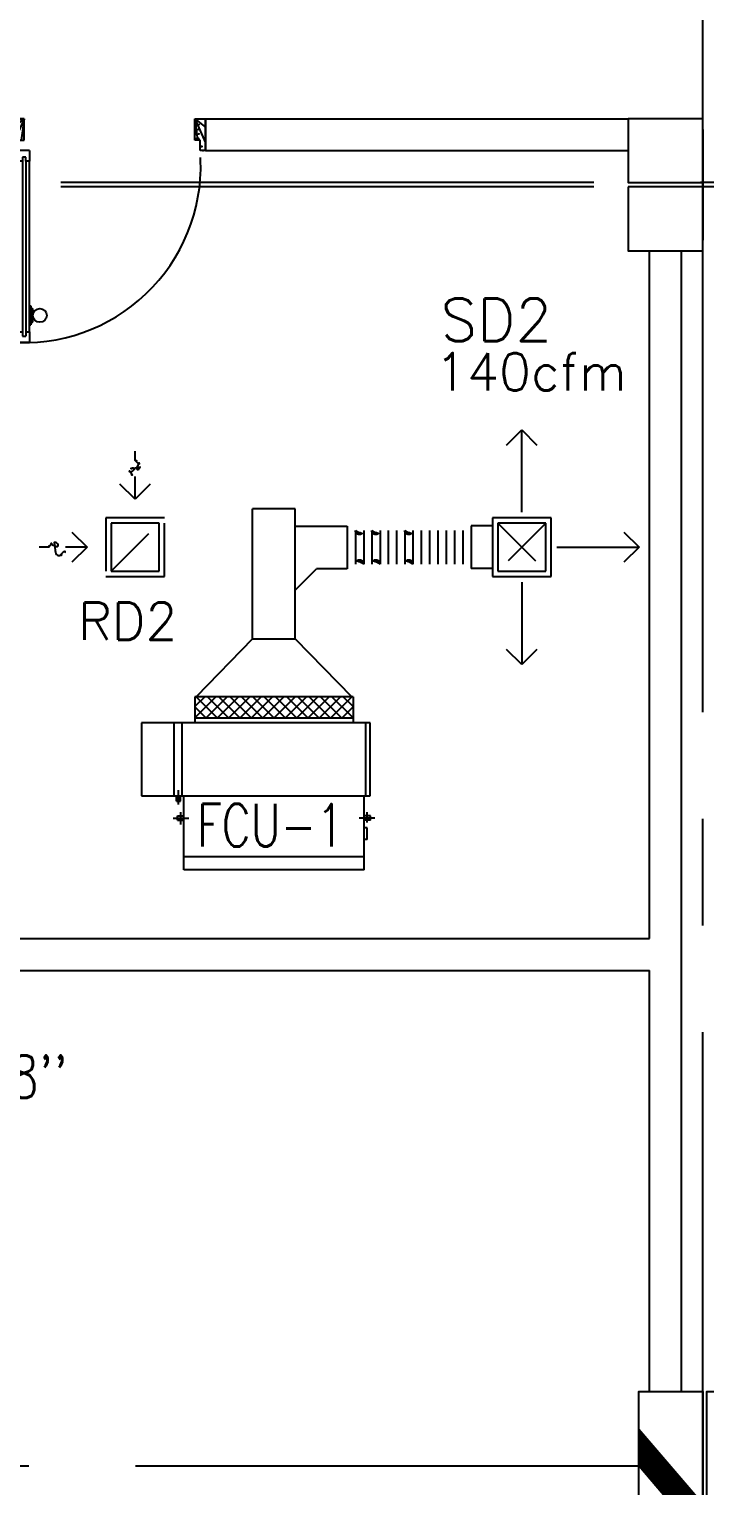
# Model space of a CAD drawing. Extents: x 417866231.7 to 417866328.5, y 43498046.7 to 43498124.2.
# Drawn here: x 417866252.08 to 417866255.25, y 43498075.1 to 43498081.93 of the extents above; entities that cross this region are included whole.
import ezdxf

# ---------------------------------------------------------------- set-up
doc = ezdxf.new("R2010")
doc.units = 0
doc.header["$MEASUREMENT"] = 0
doc.linetypes.add('CENTERX2', pattern=[4, 2.5, -0.5, 0.5, -0.5])
doc.linetypes.add('HIDDEN', pattern=[0.375, 0.25, -0.125])
doc.layers.get('0').update_dxf_attribs({"linetype": 'CONTINUOUS'})
for name, color, linetype in [('AXES', 11, 'CENTERX2'), ('COL', 7, 'CONTINUOUS'), ('DOOR', 9, 'CONTINUOUS'), ('DUCT', 6, 'CONTINUOUS'), ('EJ', 9, 'CONTINUOUS'), ('FCU', 6, 'CONTINUOUS'), ('HAT', 11, 'CONTINUOUS'), ('M-AC-FLEX', 7, 'CONTINUOUS'), ('M-EGU.', 2, 'CONTINUOUS'), ('M-TEXT', 2, 'CONTINUOUS'), ('WALL', 9, 'CONTINUOUS')]:
    doc.layers.add(name, color=color, linetype=linetype)
doc.styles.add('ROMANS', font='ROMANS.shx', dxfattribs={"width": 0.6})

# ---------------------------------------------------------------- blocks, each defined once
blk = doc.blocks.new('C11')
at = {"layer": 'HAT'}
h = blk.add_hatch(dxfattribs=at)
h.set_pattern_fill('ANSI31', color=256, scale=300, style=0)
h.set_pattern_definition([(45, (-248556.1822811713, -75061.0053373936), (-26.51650429449553, 26.51650429449553), [])])
h.paths.add_polyline_path([(300.0000000000291, 700), (-2.91038304567337e-11, 700), (0, 349.9999999998981), (300.0000000000291, 349.9999999998981)])
h.paths.add_polyline_path([(300, 349.9999999998981), (-2.91038304567337e-11, 349.9999999998981), (-2.91038304567337e-11, 0), (300.0000000000291, 0)])
at = {"layer": 'COL'}
blk.add_lwpolyline([(300.0000000000291, 700), (299.9999999999709, 0), (0, 0), (0, 700)], close=True, dxfattribs=at)
blk = doc.blocks.new('C11D')
at = {"layer": 'COL', "linetype": 'ByBlock'}
for p in [(-320.0000000003783, 0), (0, 0)]:
    blk.add_blockref('C11', p, dxfattribs=at)
blk = doc.blocks.new('C7')
at = {"layer": 'HAT'}
h = blk.add_hatch(dxfattribs=at)
h.set_pattern_fill('ANSI31', color=256, scale=300, style=0)
h.set_pattern_definition([(45, (-248876.1822811714, -51411.00533739352), (-26.51650429449553, 26.51650429449553), [])])
h.paths.add_polyline_path([(350.0000000000291, 299.9999999999709), (250.0000000001455, 299.9999999999709), (-5.820766091346741e-11, 300), (0, 0), (350, -7.275957614183426e-12)])
at = {"layer": 'COL'}
blk.add_lwpolyline([(-2.91038304567337e-11, 300), (-5.820766091346741e-11, 0), (350, 0), (350.0000000000291, 300)], close=True, dxfattribs=at)
blk = doc.blocks.new('DOOR90')
at = {"layer": 'DOOR', "color": 7, "linetype": 'ByBlock'}
for p, q in [((-150, 0), (0, 0)), ((-150, 0), (-150, -25)), ((0, -50), (-113.7099299924448, 0)), ((0, -50), (-40.1457343158545, 0)), ((0, -50), (0, 0)), ((-1000, -25), (-1050, -25)), ((-1050, -75), (-1050, -25)), ((-1050, -25), (-1050, -75)), ((-1000, -41.9999999999709), (-1020, -41.9999999999709)), ((-1020, -42), (-1020, -58)), ((-1000, -58), (-1020, -58)), ((-1000, -25), (-1000, -41.9999999999709)), ((-1000, -58), (-1000, -75)), ((-877.6424572214019, -17.79999999995925), (-967.6424572214019, -17.79999999995925)), ((-967.6424572214019, -25), (-967.6424572214019, -17.79999999995925)), ((-955.0424572214251, -8.799999999959255), (-890.2424572213786, -8.799999999959255)), ((-955.0424572214251, -17.79999999995925), (-955.0424572214251, -8.799999999959255)), ((-955.0424572214251, -17.79999999995925), (-890.2424572213786, -17.79999999995925)), ((-890.2424572213786, -17.79999999995925), (-890.2424572213786, -8.799999999959255)), ((-877.6424572214019, -25), (-877.6424572214019, -17.79999999995925)), ((-200, -25), (-150, -25)), ((-200, -42), (-200, -25)), ((-180, -42), (-200, -42)), ((-200, -58), (-180, -58)), ((-200, -75), (-200, -58)), ((-180, -58), (-180, -42)), ((-150, -25), (-100, -25)), ((-150, -75), (-150, -25)), ((-100, -25), (-100, -50)), ((0, -50), (-100, -36.64271395650576)), ((-100, -50), (0, -50)), ((-1000, -75), (-1050, -74.99999999947613)), ((-967.6424572214019, -75), (-967.6424572214019, -82.20000000004075)), ((-877.6424572214019, -82.20000000004075), (-967.6424572214019, -82.20000000004075)), ((-955.0424572214251, -82.20000000004075), (-890.2424572213786, -82.20000000004075)), ((-955.0424572214251, -82.20000000004075), (-955.0424572214251, -91.20000000004075)), ((-955.0424572214251, -91.20000000004075), (-890.2424572213786, -91.20000000004075)), ((-890.2424572213786, -82.20000000004075), (-890.2424572213786, -91.20000000004075)), ((-877.6424572214019, -75), (-877.6424572214019, -82.20000000004075)), ((-150, -75), (-200, -75)), ((-150, -875), (-100, -875)), ((-150, -900), (-150, -875)), ((0, -850), (-113.7099299924448, -900)), ((-100, -875), (-100, -850)), ((0, -850), (-100, -863.3572860434942)), ((-100, -850), (0, -850)), ((0, -850), (-40.1457343158545, -900)), ((0, -850), (0, -900)), ((-150, -900), (0, -900)), ((0, -900), (-150, -900))]:
    blk.add_line(p, q, dxfattribs=at)
at = {"layer": 'DOOR', "linetype": 'ByBlock'}
for p, q in [((-200, -25), (-1000, -25)), ((-200, -42), (-1000, -41.9999999999709)), ((-200, -58), (-1000, -58)), ((-1000, -75), (-200, -75))]:
    blk.add_line(p, q, dxfattribs=at)
at = {"layer": 'DOOR', "color": 7, "linetype": 'ByBlock'}
for centre in [(-922.6424572214019, 23.53094421501737), (-922.6424572214019, -123.5309442149592)]:
    blk.add_circle(centre, 32.39999999998526, dxfattribs=at)
for centre, radius, start, end in [((0, -50), 154.4019578127773, 161.1052885482714, 166.2857707768669), ((0, -50), 94.40195781277725, 148.0181880328085, 180), ((0, -50), 134.4019578127773, 158.159849394549, 169.2800236450682), ((0, -50), 114.4019578127773, 154.0838418822192, 167.37742587102), ((0, -50), 74.40195781277725, 137.7764264185456, 180), ((0, -50), 54.40195781277725, 113.2073828924446, 180), ((0, -50), 34.40195781277725, 90, 180), ((0, -50), 14.40195781277725, 90, 180), ((0, -850), 154.4019578127773, 193.7142292231331, 198.8947114517286), ((0, -850), 134.4019578127773, 190.7199763549318, 201.840150605451), ((0, -850), 94.40195781277725, 180, 211.9818119671915), ((0, -850), 74.40195781277725, 180, 222.2235735814543), ((0, -850), 54.40195781277725, 180, 246.7926171075554), ((0, -850), 34.40195781277725, 180, 270), ((0, -850), 14.40195781277725, 180, 270)]:
    blk.add_arc(centre, radius, start, end, dxfattribs=at)
at = {"layer": 'DOOR', "linetype": 'HIDDEN', "ltscale": 0.5}
blk.add_arc((-222.2222222220153, -49.99999999976717), 828.155208510499, 178.270116378131, 275.0030377036063, dxfattribs=at)
blk = doc.blocks.new('*X29')
at = {"color": 0}
for p, q in [((16890.47746209932, -2466.570672882412), (16943.4517006644, -2413.596434317336)), ((16890.47746209932, -2519.603681471403), (16990.47746209933, -2419.603681471401)), ((16990.47746209933, -2512.466117304769), (16891.6077791119, -2413.596434317336)), ((16990.47746209933, -2459.433108715778), (16944.64078770089, -2413.596434317336)), ((16990.47746209933, -2565.49912589376), (16890.47746209932, -2465.499125893757)), ((16890.47746209932, -2572.636690060394), (16990.47746209933, -2472.636690060392)), ((16990.47746209933, -2618.532134482751), (16890.47746209932, -2518.532134482748)), ((16890.47746209932, -2625.669698649385), (16990.47746209933, -2525.669698649383)), ((16990.47746209933, -2671.565143071742), (16890.47746209932, -2571.565143071739)), ((16890.47746209932, -2678.702707238376), (16990.47746209933, -2578.702707238374)), ((16990.47746209933, -2724.598151660733), (16890.47746209932, -2624.59815166073)), ((16890.47746209932, -2731.735715827367), (16990.47746209933, -2631.735715827365)), ((16990.47746209933, -2777.631160249724), (16890.47746209932, -2677.631160249721)), ((16890.47746209932, -2784.768724416358), (16990.47746209933, -2684.768724416357)), ((16990.47746209933, -2830.664168838715), (16890.47746209932, -2730.664168838713)), ((16890.47746209932, -2837.801733005349), (16990.47746209933, -2737.801733005348)), ((16990.47746209933, -2883.697177427706), (16890.47746209932, -2783.697177427704)), ((16890.47746209932, -2890.83474159434), (16990.47746209933, -2790.834741594339)), ((16990.47746209933, -2936.730186016697), (16890.47746209932, -2836.730186016694)), ((16890.47746209932, -2943.867750183331), (16990.47746209933, -2843.86775018333)), ((16990.47746209933, -2989.763194605689), (16890.47746209932, -2889.763194605686)), ((16890.47746209932, -2996.900758772323), (16990.47746209933, -2896.900758772321)), ((16990.47746209933, -3042.796203194679), (16890.47746209932, -2942.796203194677)), ((16890.47746209932, -3049.933767361314), (16990.47746209933, -2949.933767361312)), ((16990.47746209933, -3095.82921178367), (16890.47746209932, -2995.829211783668)), ((16890.47746209932, -3102.966775950305), (16990.47746209933, -3002.966775950303)), ((16990.47746209933, -3148.862220372662), (16890.47746209932, -3048.862220372659)), ((16891.53081232129, -3154.946434317336), (16990.47746209933, -3055.999784539294)), ((16943.52866745501, -3154.946434317336), (16890.47746209932, -3101.89522896165)), ((16944.56382091028, -3154.946434317336), (16990.47746209933, -3109.032793128285))]:
    blk.add_line(p, q, dxfattribs=at)
blk = doc.blocks.new('WHE06')
at = {"color": 3}
for p, q in [((688.9750000238419, 621.5), (346.0749999880791, 621.5)), ((346.0749999880791, 621.5), (346.0749999880791, 469.1000000014901)), ((688.9750000238419, 469.1000000014901), (688.9750000238419, 621.5)), ((60.32499998807907, -422.25), (60.32499998807907, 422.25)), ((212.2971614003181, 437.25), (269.0589052438736, 437.25)), ((232.1000000238419, 452.25), (232.1000000238419, 422.25)), ((232.1000000238419, 452.25), (252.1000000238419, 452.25)), ((242.1000000238419, 472.1842434704304), (242.1000000238419, 399.4801759719849)), ((252.1000000238419, 452.25), (252.1000000238419, 422.25)), ((304.9940044879913, 447.6499999985099), (373.2827185988426, 447.6499999985099)), ((321.0749999880791, 457.6499999985099), (321.0749999880791, 437.6499999985099)), ((321.0749999880791, 457.6499999985099), (346.0749999880791, 457.6499999985099)), ((321.0749999880791, 437.6499999985099), (346.0749999880791, 437.6499999985099)), ((346.0749999880791, 430.4178223386407), (688.9750000238419, 430.4178223386407)), ((811.1999999880791, 370.6749999970198), (688.9750000238419, 370.6749999970198)), ((711.1999999880791, -370.6749999970198), (711.1999999880791, 370.6749999970198)), ((811.1999999880791, -370.6749999970198), (811.1999999880791, 370.6749999970198)), ((242.1000000238419, -472.1842434704304), (242.1000000238419, -399.4801759719849)), ((811.1999999880791, -370.6749999970198), (688.9750000238419, -370.6749999970198)), ((141.6357128024101, -437.25), (141.6357128024101, -422.25)), ((141.6357128024101, -437.25), (196.5700032711029, -437.25)), ((196.5700032711029, -437.25), (196.5700032711029, -422.25)), ((221.3790392279625, -437.25), (269.0589052438736, -437.25)), ((232.1000000238419, -452.25), (232.1000000238419, -422.25)), ((232.1000000238419, -452.25), (252.1000000238419, -452.25)), ((252.1000000238419, -452.25), (252.1000000238419, -422.25)), ((346.0749999880791, -430.4178223386407), (688.9750000238419, -430.4178223386407))]:
    blk.add_line(p, q, dxfattribs=at)
at = {"color": 6}
for p, q in [((0, -422.25), (0, 422.25)), ((0, 422.25), (346.0749999880791, 422.25)), ((346.0749999880791, 469.1000000014901), (346.0749999880791, -450.8250000029802)), ((688.9750000238419, 469.1000000014901), (346.0749999880791, 469.1000000014901)), ((688.9750000238419, -450.8250000029802), (688.9750000238419, 469.1000000014901)), ((0, -422.25), (346.0749999880791, -422.25)), ((346.0749999880791, -450.8250000029802), (688.9750000238419, -450.8250000029802))]:
    blk.add_line(p, q, dxfattribs=at)
at = {"color": 11}
blk.add_blockref('*X29', (-16179.27746212482, 2784.271434314549), dxfattribs=at)

msp = doc.modelspace()

# ---------------------------------------------------------------- linework, layer by layer
at = {"layer": 'AXES'}
for p, q in [((417866255.2386051, 43498046.72449277), (417866255.2386051, 43498123.18716789)), ((417866306.7286051, 43498081.20878641), (417866239.0386051, 43498081.20878641)), ((417866306.7286051, 43498081.18878641), (417866239.0386051, 43498081.18878641)), ((417866307.0786051, 43498075.18878641), (417866239.0386051, 43498075.18878641))]:
    msp.add_line(p, q, dxfattribs=at)
at = {"layer": 'COL', "linetype": 'ByBlock'}
msp.add_line((417866255.2386051, 43498081.45878641), (417866255.2386051, 43498080.93878641), dxfattribs=at)
at = {"layer": 'DUCT', "linetype": 'ByBlock'}
msp.add_line((417866253.3283128, 43498079.6789814), (417866253.1283128, 43498079.6789814), dxfattribs=at)
at = {"layer": 'DUCT'}
for p, q in [((417866253.1283128, 43498079.06878163), (417866253.1283128, 43498079.6789814)), ((417866253.3283128, 43498079.06878163), (417866253.3283128, 43498079.6789814)), ((417866253.3283128, 43498079.59711993), (417866253.5715966, 43498079.59711993)), ((417866253.5715966, 43498079.59711993), (417866253.5715966, 43498079.39711992)), ((417866253.3283128, 43498079.29711993), (417866253.4283128, 43498079.39711993)), ((417866253.5715966, 43498079.39711992), (417866253.4283128, 43498079.39711993)), ((417866253.1283128, 43498079.06878163), (417866252.863645, 43498078.79759405)), ((417866253.1283128, 43498079.06878163), (417866253.3283128, 43498079.06878163)), ((417866253.3283128, 43498079.06878163), (417866253.5929036, 43498078.79759405))]:
    msp.add_line(p, q, dxfattribs=at)
at = {"layer": 'EJ'}
msp.add_line((417866255.2386051, 43498081.45878641), (417866255.2386051, 43498084.55878641), dxfattribs=at)
at = {"layer": 'M-AC-FLEX', "color": 11}
for p, q in [((417866253.6099128, 43498079.57753336), (417866253.6099128, 43498079.42003946)), ((417866253.6099128, 43498079.57753336), (417866253.6099128, 43498079.42003946)), ((417866253.6489128, 43498079.57753336), (417866253.6489128, 43498079.42003946)), ((417866253.6489128, 43498079.57753336), (417866253.6489128, 43498079.42003946)), ((417866253.6865418, 43498079.57753336), (417866253.6865418, 43498079.42003946)), ((417866253.6865418, 43498079.57753336), (417866253.6865418, 43498079.42003946)), ((417866253.7255418, 43498079.57753336), (417866253.7255418, 43498079.42003946)), ((417866253.7255418, 43498079.57753336), (417866253.7255418, 43498079.42003946)), ((417866253.763858, 43498079.57753336), (417866253.763858, 43498079.42003946)), ((417866253.763858, 43498079.57753336), (417866253.763858, 43498079.42003946)), ((417866253.8028579, 43498079.57753336), (417866253.8028579, 43498079.42003946)), ((417866253.802858, 43498079.57753336), (417866253.802858, 43498079.42003946)), ((417866253.8411742, 43498079.57753336), (417866253.8411742, 43498079.42003946)), ((417866253.8411742, 43498079.57753336), (417866253.8411742, 43498079.42003946)), ((417866253.8801742, 43498079.57753336), (417866253.8801742, 43498079.42003946)), ((417866253.8801742, 43498079.57753336), (417866253.8801742, 43498079.42003946)), ((417866253.9184904, 43498079.57753336), (417866253.9184904, 43498079.42003946)), ((417866253.9574904, 43498079.57753336), (417866253.9574904, 43498079.42003946)), ((417866253.9964904, 43498079.57753336), (417866253.9964904, 43498079.42003946)), ((417866254.0354904, 43498079.57753336), (417866254.0354904, 43498079.42003946)), ((417866254.0744904, 43498079.57753336), (417866254.0744904, 43498079.42003946)), ((417866254.1134905, 43498079.57753336), (417866254.1134905, 43498079.42003946)), ((417866254.1524905, 43498079.57753336), (417866254.1524905, 43498079.42003946))]:
    msp.add_line(p, q, dxfattribs=at)
at = {"layer": 'M-AC-FLEX'}
for points in [[(417866253.5715966, 43498079.57748213, 0.0006567987908050951), (417866253.5715966, 43498079.57753336, -1.01800509972273), (417866253.6099128, 43498079.57753336)], [(417866253.6482256, 43498079.57753336, -1.017916123276695), (417866253.6865418, 43498079.57753336)], [(417866253.687229, 43498079.57753336, 1.017916123276695), (417866253.6489128, 43498079.57753336)], [(417866253.802858, 43498079.57753336, -1), (417866253.763858, 43498079.57753336, 1.01800509972273), (417866253.7255418, 43498079.57753336)], [(417866253.763858, 43498079.57753336, 1), (417866253.8028579, 43498079.57753336, -1.01800509972273), (417866253.8411742, 43498079.57753336)], [(417866254.0354904, 43498079.57753336, -0.9999999999999997), (417866253.9964904, 43498079.57753336, 0.9999999999999997), (417866253.9574904, 43498079.57753336, -0.9999999999999997), (417866253.9184904, 43498079.57753336, 1.01800509972273), (417866253.8801742, 43498079.57753336)], [(417866253.9964904, 43498079.57753336, 1), (417866254.0354904, 43498079.57753336, -0.9999999999999997), (417866254.0744904, 43498079.57753336)], [(417866254.0744904, 43498079.57753336, 1), (417866254.0354904, 43498079.57753336)], [(417866254.1134905, 43498079.57753336, -1), (417866254.0744904, 43498079.57753336, 0.9999999999999997), (417866254.0354905, 43498079.57753336)], [(417866254.0354905, 43498079.57753336, -1), (417866254.0744904, 43498079.57753336)], [(417866254.0744904, 43498079.57753336, 1), (417866254.1134905, 43498079.57753336, -0.9999999999999997), (417866254.1524904, 43498079.57753336)], [(417866254.1134905, 43498079.57753336, -1), (417866254.1524905, 43498079.57753336)], [(417866254.1524904, 43498079.57753336, 1), (417866254.1134905, 43498079.57753336)], [(417866253.5715966, 43498079.42009069, -0.0006567987908050951), (417866253.5715966, 43498079.42003946, 1.018005099723095), (417866253.6099128, 43498079.42003946)], [(417866253.6482257, 43498079.41935235, 1.00000155094459), (417866253.6865418, 43498079.42003946)], [(417866253.6872289, 43498079.41935235, -1.00000155094459), (417866253.6489128, 43498079.42003946)], [(417866253.802858, 43498079.42003946, 1), (417866253.763858, 43498079.42003946, -1.018005099723095), (417866253.7255418, 43498079.42003946)], [(417866253.763858, 43498079.42003946, -1), (417866253.8028579, 43498079.42003946, 1.018005099723095), (417866253.8411742, 43498079.42003946)], [(417866254.0354904, 43498079.42003946, 0.9999999999999997), (417866253.9964904, 43498079.42003946, -0.9999999999999997), (417866253.9574904, 43498079.42003946, 1), (417866253.9184904, 43498079.42003946, -1.018005099723095), (417866253.8801742, 43498079.42003946)], [(417866253.9964904, 43498079.42003946, -1), (417866254.0354904, 43498079.42003946, 0.9999999999999997), (417866254.0744904, 43498079.42003946)], [(417866254.0744903, 43498079.41999125, -1.000000764127005), (417866254.0354904, 43498079.42003946)], [(417866254.1134905, 43498079.42003946, 1), (417866254.0744904, 43498079.42003946, -0.9999999999999997), (417866254.0354905, 43498079.42003946)], [(417866254.0354905, 43498079.41999125, 1.000000764127005), (417866254.0744904, 43498079.42003946)], [(417866254.0744904, 43498079.42003946, -1), (417866254.1134905, 43498079.42003946, 0.9999999999999997), (417866254.1524904, 43498079.42003946)], [(417866254.1134906, 43498079.41999125, 1.000000764127005), (417866254.1524905, 43498079.42003946)], [(417866254.1524904, 43498079.41999125, -1.000000764127005), (417866254.1134905, 43498079.42003946)]]:
    msp.add_lwpolyline(points, format="xyb", dxfattribs=at)
for centre, radius, start, end in [((417866253.6294128, 43498079.57753335), 0.01949999999998908, 180, 331.5686375367698), ((417866253.6294128, 43498079.57753335), 0.01949999999998908, 208.4313624632302, 0), ((417866253.7060418, 43498079.57753335), 0.01949999999998908, 180, 331.5686375367698), ((417866253.7060418, 43498079.57753335), 0.01949999999998908, 208.4313624632302, 0), ((417866253.8606742, 43498079.57753335), 0.01949999999998908, 180, 331.5686375367698), ((417866253.8606742, 43498079.57753335), 0.01949999999998908, 208.4313624632302, 0), ((417866253.6294128, 43498079.42004547), 0.0195000009375944, 28.4313693447647, 180.0177687376152), ((417866253.6294128, 43498079.42004547), 0.0195000009375944, 28.4313693447647, 180.0177687376152), ((417866253.6294128, 43498079.42004547), 0.0195000009375944, 359.9822312623847, 151.5686306552353), ((417866253.6294128, 43498079.42004547), 0.0195000009375944, 359.9822312623847, 151.5686306552353), ((417866253.7060418, 43498079.42004547), 0.0195000009375944, 28.4313693447647, 180.0177687376152), ((417866253.7060418, 43498079.42004547), 0.0195000009375944, 28.4313693447647, 180.0177687376152), ((417866253.7060418, 43498079.42004547), 0.0195000009375944, 359.9822312623847, 151.5686306552353), ((417866253.7060418, 43498079.42004547), 0.0195000009375944, 359.9822312623847, 151.5686306552353), ((417866253.8606742, 43498079.42004547), 0.0195000009375944, 28.4313693447647, 180.0177687376152), ((417866253.8606742, 43498079.42004547), 0.0195000009375944, 28.4313693447647, 180.0177687376152), ((417866253.8606742, 43498079.42004547), 0.0195000009375944, 359.9822312623847, 151.5686306552353), ((417866253.8606742, 43498079.42004547), 0.0195000009375944, 359.9822312623847, 151.5686306552353)]:
    msp.add_arc(centre, radius, start, end, dxfattribs=at)
at = {"layer": 'M-EGU.'}
for p, q in [((417866254.3192798, 43498079.97807574), (417866254.3899904, 43498080.04878641)), ((417866254.3899904, 43498080.04878641), (417866254.4607012, 43498079.97807574)), ((417866254.3899904, 43498079.66260404), (417866254.3899904, 43498080.04878641)), ((417866252.5769905, 43498079.90578822), (417866252.5769905, 43498079.94878641)), ((417866252.5769905, 43498079.72378641), (417866252.5062798, 43498079.79449709)), ((417866252.5769905, 43498079.72378641), (417866252.5769905, 43498079.8306433)), ((417866252.6477011, 43498079.79449709), (417866252.5769905, 43498079.72378641)), ((417866252.4644905, 43498079.61128641), (417866252.4644905, 43498079.38628641)), ((417866252.6894905, 43498079.61128641), (417866252.4644905, 43498079.61128641)), ((417866252.6894905, 43498079.38628641), (417866252.6894905, 43498079.61128641)), ((417866254.1524905, 43498079.59878641), (417866254.1524905, 43498079.39878641)), ((417866254.2524905, 43498079.59878641), (417866254.1524905, 43498079.59878641)), ((417866254.2524905, 43498079.63628641), (417866254.2524905, 43498079.36128641)), ((417866254.5274905, 43498079.63628641), (417866254.2524905, 43498079.63628641)), ((417866254.5274905, 43498079.36128641), (417866254.5274905, 43498079.63628641)), ((417866252.2812798, 43498079.56949709), (417866252.3519905, 43498079.49878641)), ((417866254.8692798, 43498079.56949709), (417866254.9399905, 43498079.49878641)), ((417866252.1713091, 43498079.49878641), (417866252.1269905, 43498079.49878641)), ((417866252.3519905, 43498079.49878641), (417866252.2509279, 43498079.49878641)), ((417866252.3519905, 43498079.49878641), (417866252.2812798, 43498079.42807573)), ((417866254.5538081, 43498079.49878641), (417866254.9399905, 43498079.49878641)), ((417866254.9399905, 43498079.49878641), (417866254.8692798, 43498079.42807573)), ((417866252.4644905, 43498079.38628641), (417866252.6894905, 43498079.38628641)), ((417866254.2524905, 43498079.39878641), (417866254.1524905, 43498079.39878641)), ((417866254.2524905, 43498079.36128641), (417866254.5274905, 43498079.36128641)), ((417866254.3899904, 43498079.33496878), (417866254.3899904, 43498078.94878641)), ((417866254.3899904, 43498078.94878641), (417866254.3192798, 43498079.01949709)), ((417866254.4607012, 43498079.01949709), (417866254.3899904, 43498078.94878641))]:
    msp.add_line(p, q, dxfattribs=at)
at = {"layer": 'M-EGU.', "linetype": 'HIDDEN'}
for p, q in [((417866252.4394905, 43498079.63628641), (417866252.4394905, 43498079.36128641)), ((417866252.7144905, 43498079.63628641), (417866252.4394905, 43498079.63628641)), ((417866252.4644905, 43498079.38628641), (417866252.6894905, 43498079.61128641)), ((417866252.7144905, 43498079.36128641), (417866252.7144905, 43498079.63628641)), ((417866254.5024905, 43498079.61128641), (417866254.2774905, 43498079.61128641)), ((417866254.2774905, 43498079.61128641), (417866254.5024905, 43498079.38628641)), ((417866254.5024905, 43498079.61128641), (417866254.2774905, 43498079.38628641)), ((417866254.2774905, 43498079.61128641), (417866254.2774905, 43498079.38628641)), ((417866254.5024905, 43498079.38628641), (417866254.5024905, 43498079.61128641)), ((417866254.2774905, 43498079.38628641), (417866254.5024905, 43498079.38628641)), ((417866252.4394905, 43498079.36128641), (417866252.7144905, 43498079.36128641))]:
    msp.add_line(p, q, dxfattribs=at)
at = {"layer": 'M-EGU.'}
for points in [[(417866252.5769905, 43498079.90578822, -0.1878616880635112), (417866252.5954276, 43498079.89442327, -0.2026446714702415), (417866252.6003665, 43498079.87484619, -0.6169147816705048), (417866252.5753063, 43498079.86674908, 0.6687084752237648), (417866252.5517105, 43498079.85716503, 0.1942850651709176), (417866252.5588261, 43498079.83922737, 0.1860514396155063), (417866252.5769905, 43498079.8306433)], [(417866252.1713091, 43498079.49878641, -0.1324001419046424), (417866252.182451, 43498079.51487458, -0.15664048728736), (417866252.1978487, 43498079.521223, -0.7366118572675341), (417866252.2104677, 43498079.48975214, 0.7742319307937748), (417866252.2243883, 43498079.45933895, 0.2033489946306821), (417866252.2454633, 43498079.47306672, 0.1938082075567039), (417866252.2509279, 43498079.49878641)]]:
    msp.add_lwpolyline(points, format="xyb", dxfattribs=at)
at = {"layer": 'WALL', "linetype": 'ByBlock'}
for p, q in [((417866252.9067485, 43498081.50878641), (417866254.8886051, 43498081.50878641)), ((417866252.9067485, 43498081.50878641), (417866252.9067485, 43498081.35878641)), ((417866252.9067485, 43498081.35878641), (417866254.8852792, 43498081.35878641)), ((417866251.7136485, 43498077.66378641), (417866254.9886051, 43498077.66378641)), ((417866250.2886051, 43498077.51378641), (417866254.9886051, 43498077.51378641))]:
    msp.add_line(p, q, dxfattribs=at)
at = {"layer": 'WALL'}
for p, q in [((417866254.9886051, 43498077.66378641), (417866254.9886051, 43498080.88878641)), ((417866255.1386051, 43498075.53878641), (417866255.1386051, 43498080.88878641)), ((417866254.9886051, 43498075.53878641), (417866254.9886051, 43498077.51378641))]:
    msp.add_line(p, q, dxfattribs=at)

# ---------------------------------------------------------------- block references
at = {"layer": 'COL', "xscale": 0.0009999871253967285, "yscale": 0.001000002026557922, "zscale": 0.001}
for name, p in [('C7', (417866254.8886051, 43498081.20878641)), ('C7', (417866254.8886051, 43498080.88878641)), ('C11D', (417866255.2586051, 43498074.83878641))]:
    msp.add_blockref(name, p, dxfattribs=at)
at = {"layer": 'DOOR', "color": 0, "linetype": 'ByBlock', "xscale": 0.001000002026557922, "yscale": 0.001000002026557922, "zscale": 0.001, "rotation": 90}
msp.add_blockref('DOOR90', (417866252.0067485, 43498081.50878641), dxfattribs=at)
at = {"layer": 'FCU', "linetype": 'ByBlock', "xscale": 0.001000002026557922, "yscale": 0.001000002026557922, "zscale": 0.001, "rotation": 90}
msp.add_blockref('WHE06', (417866253.2283128, 43498077.98639405), dxfattribs=at)

# ---------------------------------------------------------------- texts
at = {"layer": 'M-TEXT', "style": 'ROMANS'}
for s, height, p in [('SD2', 0.2, (417866254.0091991, 43498080.46605663)), ('140cfm', 0.175, (417866253.9835073, 43498080.23405479)), ('RD2', 0.175, (417866252.3105104, 43498079.06517711))]:
    msp.add_text(s, height=height, dxfattribs=at).set_placement(p)
for s, width, p in [('FCU-1', 0.75, (417866252.8678307, 43498078.09449548)), ("SAG20''x8''", 0.8, (417866251.0552967, 43498076.91551158))]:
    msp.add_text(s, height=0.2, dxfattribs=dict(at, width=width)).set_placement(p)

doc.saveas('drawing.dxf')
